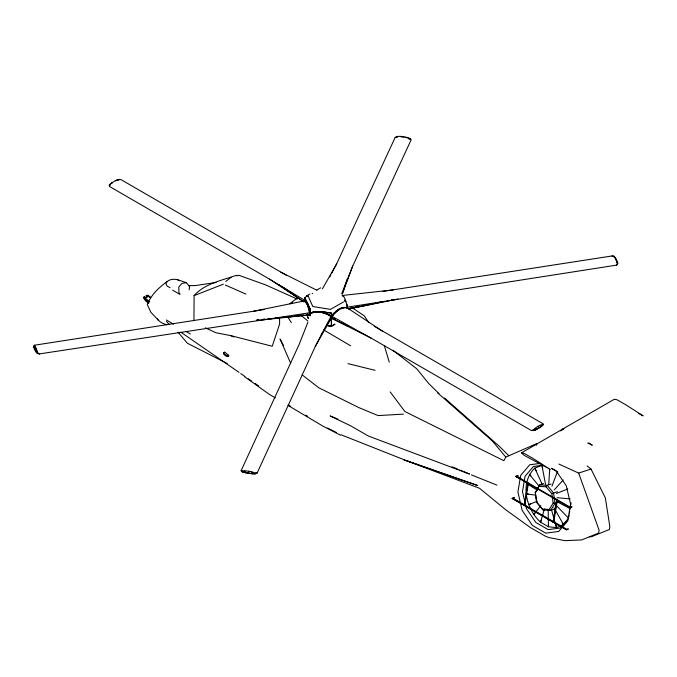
<?xml version="1.0" encoding="UTF-8"?>
<svg xmlns="http://www.w3.org/2000/svg" width="677" height="677" viewBox="0 0 677 677"><rect width="100%" height="100%" fill="white"/><g stroke="black" fill="none" stroke-linecap="round" stroke-linejoin="round"><path stroke-width="1.02" d="M223.622 352.692L223.816 354.393L226.186 356.271L228.648 356.364L228.648 355.298L224.544 352.032L223.622 352.692L224.586 354.299L227.726 355.95L228.648 355.298M307.553 316.726L307.553 314.018M258.563 320.331L309.601 314.881C309.101 310.193 308.23 303.888 304.176 300.952L253.824 311.192L34.205 345.253C33.105 348.223 35.475 351.735 37.76 353.614L39.604 353.885L310.235 312.689C308.89 308.763 308.61 303.271 304.887 300.842L306.969 302.957L307.536 304.1L306.901 304.201M236.459 275.285C221.861 280.439 204.869 283.468 194.113 295.604L193.952 320.475M331.104 316.227L327.253 313.925L320.89 311.936L329.242 314.983L331.104 316.218L331.036 318.368L315.296 346.446L257.192 472.868L255.483 473.782A33.545 26.471 24.7 0 1 251.497 473.663L248.814 473.35A33.545 26.471 24.7 0 1 244.795 472.521L242.138 471.742L241.097 470.71L299.209 344.288L307.874 322.244M568.13 528.635L566.437 529.736L566.531 529.169L512.878 498.196L512.066 498.382L566.488 529.803L568.35 529.186M517.592 475.753L515.73 476.371L570.152 507.792L570.186 507.166L516.543 476.193L515.73 476.371L528.398 483.344L524.734 505.355L524.133 505.347L527.95 483.082L528.398 483.344M548.717 484.597L549.682 469.246M548.59 524.709L548.463 526.757L556.452 527.662L563.569 524.81L562.689 522.889M374.279 326.272L542.717 423.59L542.759 425.3C539.535 427.703 535.693 430.919 531.42 430.547L371.123 338.119L331.434 316.032L333.769 313.239M305.386 300.715L269.463 279.11L109.522 186.48L109.496 184.779L114.278 181.224A22.79 13.176 -59.9 0 1 117.256 179.828L120.853 179.54L286.21 275.192M251.497 473.663L254.654 473.739L257.192 472.868L255.508 473.147A22.79 17.983 24.7 0 0 251.531 471.801L248.814 471.243L248.814 473.35M566.437 529.736L512.785 498.754L514.486 497.663M553.126 522.094L556.943 499.821L557.391 500.083L553.735 522.094L553.126 522.094L556.943 499.821M570.152 507.792L570.186 507.166L571.794 506.633M568.714 517.245L569.061 515.189M569.399 513.132L569.746 511.076M570.085 509.019L570.423 506.963M570.77 504.907L571.109 502.85M189.111 289.79L189.67 286.667L186.378 282.656L177.924 279.88A7.862 4.536 0 0 0 168.438 280.608A7.862 4.536 0 0 0 167.185 286.083L170.062 287.742M554.581 509.087L550.672 510.382L543.098 509.967L536.607 502.19L535.304 492.788L539.628 484.901L543.529 483.606M544.393 509.028L540.559 522.187L548.463 526.757L548.175 510.272M342.274 293.911L347.123 279.246M34.205 345.253L34.908 346.218A22.79 4.773 81.3 0 1 35.991 348.24L36.71 349.95L35.999 351.972L36.702 351.803A33.545 7.024 81.3 0 0 37.76 353.614M342.367 293.953L352.7 266.086L411.193 139.733L410.177 138.573L407.537 137.609A22.79 17.983 24.8 0 0 403.484 136.661L400.767 136.382A22.79 17.983 24.8 0 0 396.79 136.509L395.106 137.558L336.613 263.92L331.713 273.22M551.95 486.23L557.416 471.708M541.287 520.258L540.559 522.187C526.139 509.189 519.428 482.836 534.779 468.12L541.888 465.268L542.717 468.247M542.861 425.029L542.717 423.59L542.861 425.029A33.545 19.354 -60 0 1 539.941 427.212L537.978 428.439A33.545 19.354 -60 0 1 535.042 429.929L533.104 430.674M341.733 293.767L352.7 266.086M536.302 445.305L537.064 443.469L505.795 457.102L503.874 460.707L404.888 411.531L390.206 391.941M312.325 312.749L314.577 311.725L318.799 311.505L318.537 312.08L314.314 312.3L310.455 313.4L312.596 312.173M314.314 312.3L314.577 311.725M316.396 312.08L316.658 311.505M320.712 312.3L320.974 311.725L323.149 312.173L322.878 312.749L318.537 312.08M322.878 312.749L325.019 313.4L325.29 312.825L330.596 315.558M323.327 331.222L330.901 318.664L330.96 316.54L327.101 314.263L327.363 313.688M329.09 315.313L329.352 314.737M331.222 315.964L315.296 346.446M346.632 307.273L616.713 265.105L617.72 263.708L617.686 262.481L615.545 257.878L613.768 256.101L611.932 255.974L382.733 291.448M616.713 265.105L617.365 263.827L616.654 261.737A22.79 4.832 81.2 0 0 615.571 259.079L614.843 257.658A22.79 4.832 81.2 0 0 613.768 256.101M329.75 276.944L330.731 275.082M148.534 303.228L145.555 300.91L144.277 298.65L148.475 295.756L150.7 297.499M145.513 299.242L143.846 297.948L144.531 296.704L146.19 297.998M322.396 288.884L336.613 263.92M617.356 264.445L617.703 263.099M321.169 334.81L322.244 333.016M524.133 505.347L524.734 505.355M535.304 492.788L539.628 484.901L547.202 485.316L551.103 484.021M542.379 509.096L549.233 509.476L553.16 503.096L551.857 493.702L546.085 486.788L539.231 486.416M346.971 304.278L346.979 308.306M34.942 349.662L35.991 348.24M546.085 486.788L547.202 485.316L553.574 492.949L555.013 503.333L550.672 510.382L549.233 509.476M382.429 331.163L347.149 307.79C340.903 306.943 335.665 311.852 332.162 316.447L332.204 318.554L371.123 338.119M540.813 505.702L533.696 514.52L535.084 512.98M109.369 184.923L109.522 186.48L109.369 184.923A22.79 13.176 -59.9 0 1 112.289 182.511M568.545 518.269L560.15 528.06L548.184 529.6L535.837 522.475L526.435 508.596L522.483 491.68L525.056 476.261L533.442 466.47L542.421 465.311M564.237 524.023L566.251 521.671M554.201 489.945L563.256 479.942M533.087 430.039L535.016 428.363L536.759 429.184L534.255 430.428L533.087 430.039L531.42 430.547M336.012 311.428L331.654 316.159L334.472 312.833L338.906 309.364L334.489 312.85L331.62 316.142L331.662 318.241L333.084 318.3M342.807 308.069L342.08 307.646L338.923 309.034L335.775 311.293L336.503 311.708M225.746 281.471L231.102 277.291M336.004 311.428L337.586 310.201M297.431 297.872L289.773 303.795L292.43 302.67M408.9 139.073L410.177 138.573M560.438 430.902L563.806 428.533L561.808 430.047M255.508 473.147L254.654 473.739L255.483 473.782M337.595 310.201L338.906 309.364M115.505 180.894L119.186 179.278M34.214 345.913L34.315 346.92L33.867 346.751M167.194 281.547C158.951 287.403 150.903 294.969 147.324 304.658L150.903 312.359L158.655 320.509M143.846 297.948L143.482 297.305L144.531 296.704M146.528 296.374L146.164 295.731L147.205 295.13L150.531 297.728M521.51 452.837L524.167 453.387L532.621 458.194L550.308 469.466L524.167 455.342L521.51 452.837L614.352 399.235L617.009 399.785L625.463 404.592L643.15 415.864L638.496 413.427M110.588 183.721L112.517 182.612M307.637 303.347L304.794 297.567L308.077 295.663M343.552 301.917L330.478 309.364L312.799 306.52L308.238 296.298M331.358 313.138L320.89 311.454L331.442 313.121L331.425 326.187L334.878 324.224L331.4 326.179M331.408 326.179L334.861 324.215M316.921 289.968L320.67 287.843M396.815 137.152L397.644 136.686L396.79 136.509M535.042 429.929L535.829 429.726L535.016 428.363A22.79 13.151 -60 0 1 537.978 426.332L539.967 425.325A22.79 13.151 -60 0 1 542.878 424.386M537.978 428.439L538.748 428.042L537.978 426.332M539.941 427.212L541.668 426.349L539.967 425.325M551.857 493.702L557.476 491.654M537.352 501.166L528.695 504.678L530.582 503.925M556.435 493.499L567.758 488.997M194.113 295.604L223.368 284.179M320.822 311.928L316.574 311.682L310.658 312.969C313.536 311.056 318.672 312.402 320.822 311.445M310.65 312.986L312.52 312.325M395.106 137.558L397.644 136.686M518.057 476.219L516.449 476.752L518.15 475.66M558.897 464.058L578.674 473.096L591.004 469.009L605.356 497.925L609.85 526.664L609.376 529.507L591.486 536.692L589.388 536.776M513.928 497.764L512.066 498.382L512.785 498.754M558.914 502.038L555.013 503.333L553.16 503.096M545.053 509.316L543.098 509.967L536.607 502.19M570.093 507.725L572.014 507.175M236.832 275.911L238.829 275.251L265.841 284.992L297.152 299.039M617.255 263.861L617.365 263.827M353.233 307.62L349.146 308.517L353.276 307.688M355.281 307.18L359.369 306.292M383.284 301.629L348.63 309L397.932 299.039M391.441 299.903L393.481 299.462M355.34 307.265L359.453 306.419M361.518 305.996L369.752 304.303M377.986 302.611L383.131 301.553M186.378 282.656L181.91 283.435L178.787 287.031L178.94 292.862L180.133 294.038M253.824 311.192L264.106 309.541M342.071 295.51L393.142 289.908M342.723 296.644L343.713 296.484L344.872 298.54L347.623 307.121M345.033 301.62L346.032 301.46M304.176 300.952L305.674 300.935L304.675 301.087M305.2 301.485L306.199 301.333M305.75 302.145L306.749 301.993M306.326 303.051L306.96 302.957L307.536 304.1M307.476 305.564L308.475 305.412L309.042 306.977L308.043 307.13M308.594 308.864L309.592 308.712M309.127 310.76L310.117 310.608M287.827 317.014L310.218 314.788L307.003 314.839M306.85 295.739L309.88 294.013M540.745 463.347L529.769 464.761L520.681 475.364L517.905 492.069L522.179 510.39L532.367 525.42L545.73 533.137L558.694 531.47L567.791 520.867L570.567 504.162L566.294 485.841L556.105 470.811L551.645 468.239M560.607 525.479L562.604 525.225M407.537 137.609L405.117 137.533M314.5 311.911L318.706 311.699M258.817 319.84L256.718 320.06L258.792 319.857M265.105 319.189L261.957 319.519L265.012 319.248M268.244 318.867L271.384 318.537M275.581 318.105L277.672 317.885M280.811 317.564L285.009 317.124M288.148 316.802L291.288 316.472M294.436 316.151L297.575 315.82M300.723 315.499L303.863 315.169L299.793 315.49M268.126 318.943L272.272 318.537M275.387 318.232L279.533 317.826M281.607 317.623L285.753 317.217M294.622 315.964L296.695 315.778M307.036 314.813L309.601 314.881M241.097 470.71L244.752 470.938A22.79 17.983 24.7 0 1 248.814 471.243M37.768 352.988L37.023 353.047L39.604 353.885L37.768 352.988A22.79 4.773 81.3 0 0 36.71 349.95M346.759 307.561L343.899 307.476L340.793 308.382L343.908 307.485L346.734 307.553M403.399 414.129L378.121 415.593L358.802 407.579L318.833 387.811L302.196 374.914M188.494 285.686L195.458 285.559L216.073 282.47M556.79 500.083L557.391 500.083M617.339 261.745L616.654 261.737L617.686 262.481M331.434 316.032L331.476 318.131L335.453 319.493M613.777 256.752L614.513 256.803L611.932 255.974M251.531 471.801L252.529 473.722L244.541 472.504L244.752 470.938L245.819 472.698L242.138 471.742M528.187 494.024L526.164 493.846L535.499 495.141M557.027 497.705L570.161 498.898M401.046 136.898L402.4 137.109M310.32 309.778L307.561 303.677L310.286 309.753L310.345 315.829M327.55 325.586L330.41 326.043M279.576 318.105L279.601 324.097L272.213 346.26L231.001 335.69L215.836 332.72L205.385 327.837M320.89 311.936L327.253 313.933L331.095 316.244M347.97 363.625L375.1 370.327M304.794 297.584L304.828 301.595M244.795 472.521L243.398 472.301L242.112 471.099M323.86 312.385L325.29 312.825M614.843 257.658L615.545 257.878M407.749 137.939L410.152 139.208M227.785 356.068L228.648 356.364M403.577 459.7L477.708 485.553L406.581 460.724L341.081 434.786M406.581 460.724L479.553 488.286L505.711 509.764L530.396 527.552L545.357 536.184L548.81 537.546L564.889 540.644L581.712 539.933L598.637 533.07L599.111 530.235L578.674 473.096M471.42 474.907L496.926 485.121M325.019 313.4L327.101 314.263M452.075 466.817L457.897 469.229M459.835 470.033L469.533 474.052L368.288 435.996L350.914 425.96L330.156 415.932L337.865 419.148M325.18 313.062L329.234 315M225.424 285.076L245.92 294.072M587.687 443.02L592.299 445.238L588.965 442.927M231.001 335.69L233.692 336.994M332.204 318.554L348.257 326.339M227.227 363.524L187.385 343.239L177.992 332.119M327.524 428.033L336.562 432.535M280.794 272.171L316.895 290.255M333.592 318.596L335.453 319.527M342.926 323.276L346.658 325.146M340.455 435.159L323.284 426.332L288.021 405.421M309.685 314.534L310.201 314.788L310.235 312.689L307.544 303.643M528.255 484.3L526.41 483.327L537.606 490.368M557.163 501.767L570.085 508.622M323.919 330.054L350.661 345.82M346.421 307.366L347.149 307.79M343.603 307.307L344.331 307.73M337.341 310.058L338.068 310.481M334.252 312.706L334.98 313.129M332.796 314.297L333.533 314.72M551.586 468.492L557.755 472.055M177.924 279.88L179.363 280.718M172.635 290.188L179.6 294.207M553.287 521.832L553.735 522.094M312.165 293.302L312.63 293.573M166.373 319.993L173.481 324.139M185.93 331.4L190.372 333.989M288.605 405.066L290.416 406.132M305.801 415.213L307.612 416.287M275.361 397.915L269.031 394.158L244.49 376.607M284.205 288.004L286.828 289.731M290.331 292.041L292.955 293.776M269.463 279.11L303.812 301.815L283.993 288.224M352.48 307.925L364.302 315.888L368.77 322.599M278.814 284.678L282.267 287.04M248.231 378.765L251.683 381.134M255.136 383.504L258.589 385.865M239.049 372.392L180.894 332.204M240.724 373.552L244.896 376.446M587.035 465.92L591.004 469.009M392.914 350.254L416.719 368.762L428.803 383.622L438.967 393.599M150.159 297.279L148.475 295.756M146.164 295.731L147.823 297.034M144.65 297.965L149.109 301.443M143.482 297.305L149.295 301.849M144.277 298.65L148.737 302.137M147.248 301.544L148.915 302.839M117.349 180.04L118.018 180.59M300.647 314.974L307.866 321.016M437.477 392.719L492.433 441.049L505.795 457.102M444.493 397.974L499.127 446.151L508.859 455.697M166.432 321.507L169.368 324.511M530.853 475.88L529.406 474.391L539.332 486.433M555.902 505.093L568.215 517.795M615.571 259.079L616.612 260.18M343.163 295.832L343.713 296.484M288.097 317.521L291.347 322.65M144.396 298.955L144.76 299.598M536.294 470.82L534.779 468.12L542.235 484.41M553.989 507.691L563.569 524.81M283.494 345.431L280.066 339.025L290.746 363.405M35.991 350.347L36.346 351.101M307.561 303.677L310.328 309.761M307.561 316.743L308.348 318.478L307.561 316.743L307.561 314.026M403.484 136.661L403.763 137.321M307.9 304.049L308.475 305.412M307.561 304.159L310.193 312.698M308.094 305.471L309.702 310.675M384.434 346.108L389.275 362.144M551.51 509.789L556.452 527.662L555.868 524.607M541.888 465.268L545.594 484.639M535.287 491.951L536.726 502.326M331.383 313.121L331.358 326.204M227.726 355.95L227.726 356.483M166.94 324.782A17.72 10.231 0 0 1 157.36 318.909M35.627 349.552A33.545 7.024 81.3 0 1 35.272 348.706M110.359 185.21A33.545 19.396 -59.9 0 1 109.395 185.557M34.908 346.218L34.222 348.096L34.916 347.817L33.884 347.36L34.908 346.218M307.062 295.714L306.376 296.111L307.062 295.714M330.444 326.026L327.575 325.569L330.41 326.043M305.344 300.986L304.853 300.85L306.969 302.957L305.344 300.986M345.372 301.561L344.805 300.004L345.355 301.57"/></g></svg>
